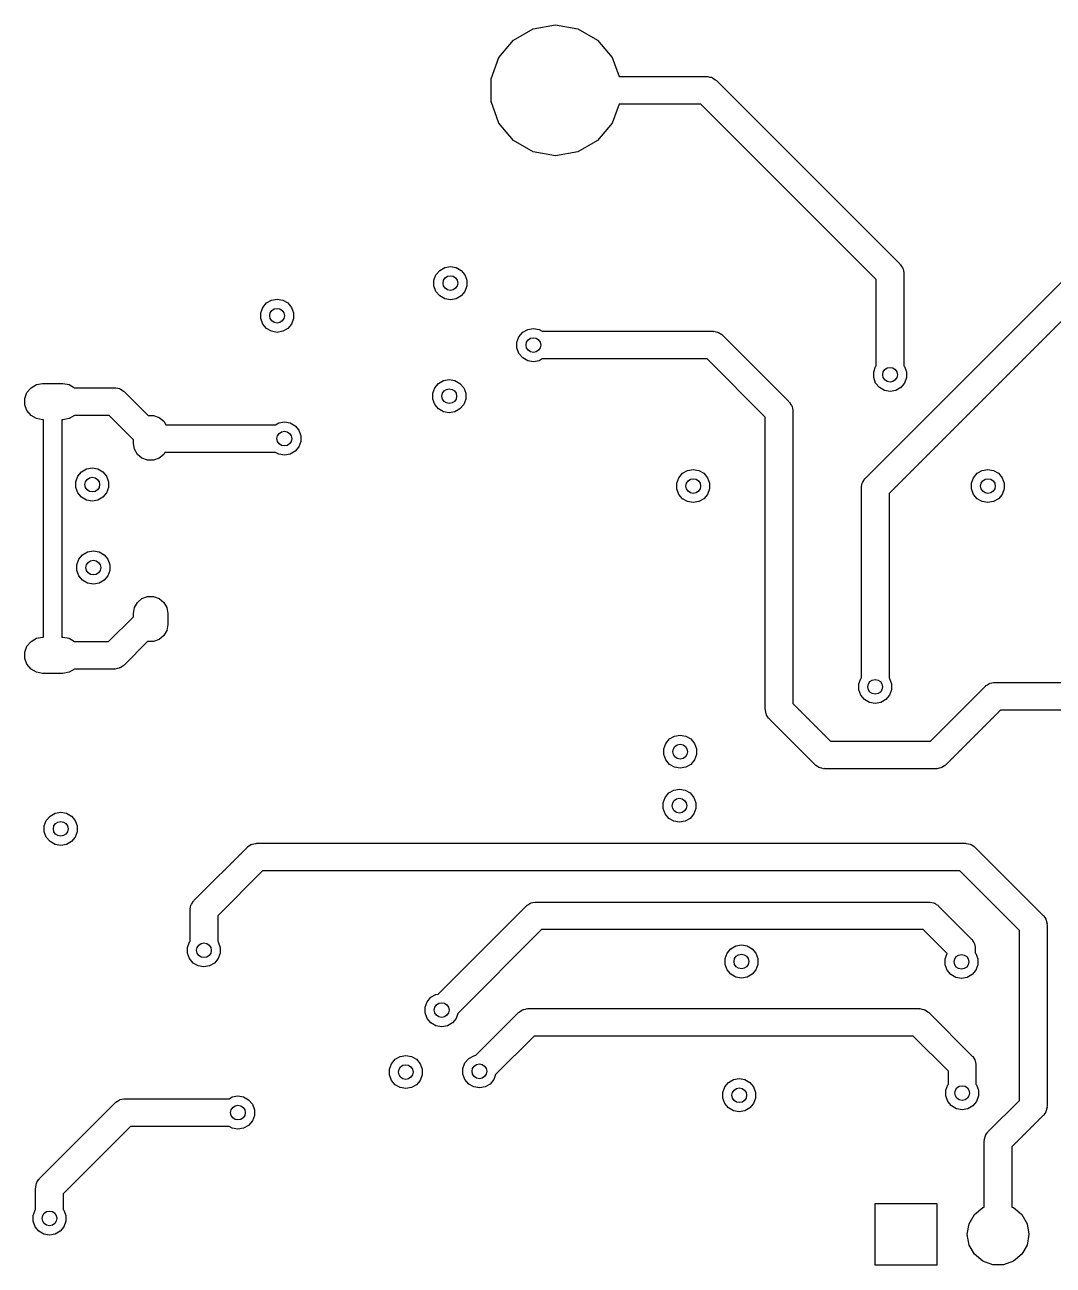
# Model space of a CAD drawing. Extents: x 91.5 to 189.2, y -112.8 to -61.
# Drawn here: x 91.51 to 119.88, y -95.19 to -60.96 of the extents above; entities that cross this region are included whole.
import ezdxf

# ---------------------------------------------------------------- set-up
doc = ezdxf.new("R2010")
doc.units = 0
doc.header["$MEASUREMENT"] = 0
doc.layers.add('BLACK', color=7, linetype='CONTINUOUS')

msp = doc.modelspace()

# ---------------------------------------------------------------- linework, layer by layer
at = {"layer": 'Black'}
for p, q in [((104.989, -61.3859), (105.532, -61.0721)), ((105.532, -61.0721), (106.15, -60.9631)), ((106.15, -60.9631), (106.768, -61.0721)), ((106.768, -61.0721), (107.311, -61.3859)), ((104.585, -61.8666), (104.989, -61.3859)), ((107.311, -61.3859), (107.715, -61.8666)), ((104.371, -62.4562), (104.585, -61.8666)), ((107.715, -61.8666), (107.905, -62.389)), ((104.371, -63.0838), (104.371, -62.4562)), ((107.905, -62.389), (110.32, -62.389)), ((110.32, -62.389), (110.337, -62.3919)), ((110.337, -62.3919), (110.353, -62.3904)), ((110.353, -62.3904), (110.401, -62.4033)), ((110.401, -62.4033), (110.45, -62.412)), ((110.45, -62.412), (110.465, -62.4204)), ((110.465, -62.4204), (110.481, -62.4247)), ((110.481, -62.4247), (110.522, -62.4532)), ((110.522, -62.4532), (110.565, -62.4781)), ((110.565, -62.4781), (110.576, -62.491)), ((110.576, -62.491), (110.589, -62.5006)), ((110.589, -62.5006), (115.649, -67.5606)), ((104.585, -63.6734), (104.371, -63.0838)), ((107.905, -63.151), (107.715, -63.6734)), ((110.162, -63.151), (107.905, -63.151)), ((114.999, -67.9878), (110.162, -63.151)), ((104.989, -64.1541), (104.585, -63.6734)), ((107.715, -63.6734), (107.311, -64.1541)), ((105.532, -64.4679), (104.989, -64.1541)), ((107.311, -64.1541), (106.768, -64.4679)), ((106.15, -64.5769), (105.532, -64.4679)), ((106.768, -64.4679), (106.15, -64.5769)), ((114.701, -73.4706), (121.341, -66.8306)), ((102.853, -67.8605), (102.955, -67.7384)), ((102.955, -67.7384), (103.093, -67.6587)), ((103.093, -67.6587), (103.25, -67.6311)), ((103.25, -67.6311), (103.407, -67.6587)), ((103.407, -67.6587), (103.545, -67.7384)), ((103.545, -67.7384), (103.647, -67.8605)), ((121.768, -67.481), (115.351, -73.8978)), ((115.649, -67.5606), (115.659, -67.5743)), ((115.659, -67.5743), (115.672, -67.5851)), ((115.672, -67.5851), (115.697, -67.6282)), ((115.697, -67.6282), (115.725, -67.669)), ((115.725, -67.669), (115.73, -67.6852)), ((115.73, -67.6852), (115.738, -67.6997)), ((115.738, -67.6997), (115.747, -67.7487)), ((115.747, -67.7487), (115.76, -67.7968)), ((102.798, -68.0103), (102.853, -67.8605)), ((102.798, -68.1697), (102.798, -68.0103)), ((103.647, -67.8605), (103.702, -68.0103)), ((103.702, -68.0103), (103.702, -68.1697)), ((114.999, -70.3709), (114.999, -67.9878)), ((115.76, -67.7968), (115.758, -67.8135)), ((115.758, -67.8135), (115.761, -67.83)), ((115.761, -67.83), (115.761, -70.3709)), ((102.853, -68.3195), (102.798, -68.1697)), ((102.955, -68.4416), (102.853, -68.3195)), ((103.093, -68.5213), (102.955, -68.4416)), ((103.545, -68.4416), (103.407, -68.5213)), ((103.647, -68.3195), (103.545, -68.4416)), ((103.702, -68.1697), (103.647, -68.3195)), ((98.018, -68.9103), (98.0725, -68.7605)), ((98.0725, -68.7605), (98.175, -68.6384)), ((98.175, -68.6384), (98.313, -68.5587)), ((98.313, -68.5587), (98.47, -68.5311)), ((98.47, -68.5311), (98.627, -68.5587)), ((98.627, -68.5587), (98.765, -68.6384)), ((98.765, -68.6384), (98.8675, -68.7605)), ((98.8675, -68.7605), (98.922, -68.9103)), ((103.25, -68.5489), (103.093, -68.5213)), ((103.407, -68.5213), (103.25, -68.5489)), ((98.018, -69.0697), (98.018, -68.9103)), ((98.0725, -69.2195), (98.018, -69.0697)), ((98.922, -69.0697), (98.8675, -69.2195)), ((98.922, -68.9103), (98.922, -69.0697)), ((98.175, -69.3416), (98.0725, -69.2195)), ((98.313, -69.4213), (98.175, -69.3416)), ((98.47, -69.4489), (98.313, -69.4213)), ((98.627, -69.4213), (98.47, -69.4489)), ((98.765, -69.3416), (98.627, -69.4213)), ((98.8675, -69.2195), (98.765, -69.3416)), ((105.143, -69.5705), (105.245, -69.4484)), ((105.245, -69.4484), (105.383, -69.3687)), ((105.383, -69.3687), (105.54, -69.3411)), ((105.54, -69.3411), (105.697, -69.3687)), ((105.697, -69.3687), (105.784, -69.419)), ((105.784, -69.419), (110.49, -69.419)), ((110.49, -69.419), (110.507, -69.4219)), ((110.507, -69.4219), (110.523, -69.4205)), ((110.523, -69.4205), (110.571, -69.4333)), ((110.571, -69.4333), (110.62, -69.442)), ((110.62, -69.442), (110.635, -69.4504)), ((110.635, -69.4504), (110.651, -69.4547)), ((110.651, -69.4547), (110.692, -69.4832)), ((105.088, -69.7203), (105.143, -69.5705)), ((105.088, -69.8797), (105.088, -69.7203)), ((110.692, -69.4832), (110.735, -69.5081)), ((110.735, -69.5081), (110.746, -69.521)), ((110.746, -69.521), (110.759, -69.5306)), ((110.759, -69.5306), (112.589, -71.3606)), ((105.143, -70.0295), (105.088, -69.8797)), ((105.245, -70.1516), (105.143, -70.0295)), ((105.383, -70.2313), (105.245, -70.1516)), ((105.54, -70.2589), (105.383, -70.2313)), ((105.697, -70.2313), (105.54, -70.2589)), ((105.784, -70.181), (105.697, -70.2313)), ((110.332, -70.181), (105.784, -70.181)), ((111.939, -71.7878), (110.332, -70.181)), ((114.928, -70.5403), (114.983, -70.3905)), ((114.983, -70.3905), (114.999, -70.3709)), ((115.761, -70.3709), (115.777, -70.3905)), ((115.777, -70.3905), (115.832, -70.5403)), ((102.925, -70.8584), (103.063, -70.7787)), ((103.063, -70.7787), (103.22, -70.7511)), ((103.22, -70.7511), (103.377, -70.7787)), ((103.377, -70.7787), (103.515, -70.8584)), ((114.928, -70.6997), (114.928, -70.5403)), ((114.983, -70.8495), (114.928, -70.6997)), ((115.085, -70.9716), (114.983, -70.8495)), ((115.777, -70.8495), (115.675, -70.9716)), ((115.832, -70.6997), (115.777, -70.8495)), ((115.832, -70.5403), (115.832, -70.6997)), ((91.5096, -71.2732), (91.569, -71.11)), ((91.569, -71.11), (91.6806, -70.977)), ((91.6806, -70.977), (91.831, -70.8902)), ((91.831, -70.8902), (92.002, -70.86)), ((92.002, -70.86), (92.558, -70.86)), ((92.558, -70.86), (92.729, -70.8902)), ((92.729, -70.8902), (92.8794, -70.977)), ((92.8794, -70.977), (92.8811, -70.979)), ((92.8811, -70.979), (93.99, -70.979)), ((93.99, -70.979), (94.0065, -70.9819)), ((94.0065, -70.9819), (94.0232, -70.9804)), ((94.0232, -70.9804), (94.0713, -70.9933)), ((94.0713, -70.9933), (94.1203, -71.002)), ((94.1203, -71.002), (94.1348, -71.0104)), ((94.1348, -71.0104), (94.151, -71.0147)), ((94.151, -71.0147), (94.1918, -71.0432)), ((94.1918, -71.0432), (94.2349, -71.0681)), ((94.2349, -71.0681), (94.2457, -71.081)), ((94.2457, -71.081), (94.2594, -71.0906)), ((94.2594, -71.0906), (94.9086, -71.7398)), ((102.768, -71.1303), (102.823, -70.9805)), ((102.768, -71.2897), (102.768, -71.1303)), ((102.823, -70.9805), (102.925, -70.8584)), ((103.515, -70.8584), (103.617, -70.9805)), ((103.617, -70.9805), (103.672, -71.1303)), ((103.672, -71.1303), (103.672, -71.2897)), ((115.223, -71.0513), (115.085, -70.9716)), ((115.38, -71.0789), (115.223, -71.0513)), ((115.537, -71.0513), (115.38, -71.0789)), ((115.675, -70.9716), (115.537, -71.0513)), ((91.5096, -71.4468), (91.5096, -71.2732)), ((91.569, -71.61), (91.5096, -71.4468)), ((102.823, -71.4395), (102.768, -71.2897)), ((102.925, -71.5616), (102.823, -71.4395)), ((103.617, -71.4395), (103.515, -71.5616)), ((103.672, -71.2897), (103.617, -71.4395)), ((112.589, -71.3606), (112.599, -71.3743)), ((112.599, -71.3743), (112.612, -71.3851)), ((112.612, -71.3851), (112.637, -71.4282)), ((112.637, -71.4282), (112.665, -71.469)), ((112.665, -71.469), (112.67, -71.4852)), ((112.67, -71.4852), (112.678, -71.4997)), ((112.678, -71.4997), (112.687, -71.5487)), ((91.6806, -71.743), (91.569, -71.61)), ((91.831, -71.8298), (91.6806, -71.743)), ((92.002, -71.86), (91.831, -71.8298)), ((92.026, -71.86), (92.002, -71.86)), ((92.026, -77.86), (92.026, -71.86)), ((92.558, -71.86), (92.534, -71.86)), ((92.534, -71.86), (92.534, -77.86)), ((92.729, -71.8298), (92.558, -71.86)), ((92.8794, -71.743), (92.729, -71.8298)), ((92.8811, -71.741), (92.8794, -71.743)), ((93.8322, -71.741), (92.8811, -71.741)), ((94.505, -72.4138), (93.8322, -71.741)), ((94.9086, -71.7398), (95.0625, -71.7398)), ((95.0625, -71.7398), (95.2175, -71.7963)), ((95.2175, -71.7963), (95.3439, -71.9023)), ((103.063, -71.6413), (102.925, -71.5616)), ((103.22, -71.6689), (103.063, -71.6413)), ((103.377, -71.6413), (103.22, -71.6689)), ((103.515, -71.5616), (103.377, -71.6413)), ((111.939, -79.85), (111.939, -71.7878)), ((112.687, -71.5487), (112.7, -71.5968)), ((112.7, -71.5968), (112.698, -71.6135)), ((112.698, -71.6135), (112.701, -71.63)), ((112.701, -71.63), (112.701, -79.6922)), ((95.3439, -71.9023), (95.3997, -71.999)), ((95.3997, -71.999), (98.426, -71.999)), ((98.426, -71.999), (98.513, -71.9487)), ((98.513, -71.9487), (98.67, -71.9211)), ((98.67, -71.9211), (98.827, -71.9487)), ((98.827, -71.9487), (98.965, -72.0284)), ((98.965, -72.0284), (99.0675, -72.1505)), ((99.0675, -72.1505), (99.122, -72.3003)), ((94.505, -72.5124), (94.505, -72.4138)), ((94.5336, -72.6748), (94.505, -72.5124)), ((99.122, -72.4597), (99.0675, -72.6095)), ((99.122, -72.3003), (99.122, -72.4597)), ((94.6161, -72.8177), (94.5336, -72.6748)), ((94.7425, -72.9237), (94.6161, -72.8177)), ((95.3439, -72.8177), (95.2175, -72.9237)), ((95.3766, -72.761), (95.3439, -72.8177)), ((98.426, -72.761), (95.3766, -72.761)), ((98.513, -72.8113), (98.426, -72.761)), ((98.67, -72.8389), (98.513, -72.8113)), ((98.827, -72.8113), (98.67, -72.8389)), ((98.965, -72.7316), (98.827, -72.8113)), ((99.0675, -72.6095), (98.965, -72.7316)), ((93.075, -73.2984), (93.213, -73.2187)), ((93.213, -73.2187), (93.37, -73.1911)), ((93.37, -73.1911), (93.527, -73.2187)), ((93.527, -73.2187), (93.665, -73.2984)), ((94.8975, -72.9802), (94.7425, -72.9237)), ((95.0625, -72.9802), (94.8975, -72.9802)), ((95.2175, -72.9237), (95.0625, -72.9802)), ((109.793, -73.2587), (109.95, -73.2311)), ((109.95, -73.2311), (110.107, -73.2587)), ((117.923, -73.2587), (118.08, -73.2311)), ((118.08, -73.2311), (118.237, -73.2587)), ((92.918, -73.5703), (92.9725, -73.4205)), ((92.918, -73.7297), (92.918, -73.5703)), ((92.9725, -73.4205), (93.075, -73.2984)), ((93.665, -73.2984), (93.7675, -73.4205)), ((93.7675, -73.4205), (93.822, -73.5703)), ((93.822, -73.5703), (93.822, -73.7297)), ((109.498, -73.6103), (109.553, -73.4605)), ((109.553, -73.4605), (109.655, -73.3384)), ((109.655, -73.3384), (109.793, -73.2587)), ((110.107, -73.2587), (110.245, -73.3384)), ((110.245, -73.3384), (110.347, -73.4605)), ((110.347, -73.4605), (110.402, -73.6103)), ((114.62, -73.5952), (114.625, -73.579)), ((114.625, -73.579), (114.653, -73.5382)), ((114.653, -73.5382), (114.678, -73.4951)), ((114.678, -73.4951), (114.691, -73.4843)), ((114.691, -73.4843), (114.701, -73.4706)), ((117.628, -73.6103), (117.683, -73.4605)), ((117.683, -73.4605), (117.785, -73.3384)), ((117.785, -73.3384), (117.923, -73.2587)), ((118.237, -73.2587), (118.375, -73.3384)), ((118.375, -73.3384), (118.477, -73.4605)), ((118.477, -73.4605), (118.532, -73.6103)), ((92.9725, -73.8795), (92.918, -73.7297)), ((93.075, -74.0016), (92.9725, -73.8795)), ((93.7675, -73.8795), (93.665, -74.0016)), ((93.822, -73.7297), (93.7675, -73.8795)), ((109.498, -73.7697), (109.498, -73.6103)), ((109.553, -73.9195), (109.498, -73.7697)), ((109.655, -74.0416), (109.553, -73.9195)), ((110.347, -73.9195), (110.245, -74.0416)), ((110.402, -73.7697), (110.347, -73.9195)), ((110.402, -73.6103), (110.402, -73.7697)), ((114.589, -73.74), (114.592, -73.7235)), ((114.589, -75.92), (114.589, -73.74)), ((114.59, -73.7068), (114.603, -73.6587)), ((114.592, -73.7235), (114.59, -73.7068)), ((114.603, -73.6587), (114.612, -73.6097)), ((114.612, -73.6097), (114.62, -73.5952)), ((115.351, -73.8978), (115.351, -75.92)), ((117.628, -73.7697), (117.628, -73.6103)), ((117.683, -73.9195), (117.628, -73.7697)), ((117.785, -74.0416), (117.683, -73.9195)), ((118.477, -73.9195), (118.375, -74.0416)), ((118.532, -73.7697), (118.477, -73.9195)), ((118.532, -73.6103), (118.532, -73.7697)), ((93.213, -74.0813), (93.075, -74.0016)), ((93.37, -74.1089), (93.213, -74.0813)), ((93.527, -74.0813), (93.37, -74.1089)), ((93.665, -74.0016), (93.527, -74.0813)), ((109.793, -74.1213), (109.655, -74.0416)), ((109.95, -74.1489), (109.793, -74.1213)), ((110.107, -74.1213), (109.95, -74.1489)), ((110.245, -74.0416), (110.107, -74.1213)), ((117.923, -74.1213), (117.785, -74.0416)), ((118.08, -74.1489), (117.923, -74.1213)), ((118.237, -74.1213), (118.08, -74.1489)), ((118.375, -74.0416), (118.237, -74.1213)), ((93.0025, -75.7105), (93.105, -75.5884)), ((93.105, -75.5884), (93.243, -75.5087)), ((93.243, -75.5087), (93.4, -75.4811)), ((93.4, -75.4811), (93.557, -75.5087)), ((93.557, -75.5087), (93.695, -75.5884)), ((93.695, -75.5884), (93.7975, -75.7105)), ((92.948, -75.8603), (93.0025, -75.7105)), ((92.948, -76.0197), (92.948, -75.8603)), ((93.7975, -75.7105), (93.852, -75.8603)), ((93.852, -75.8603), (93.852, -76.0197)), ((114.589, -78.9809), (114.589, -75.92)), ((115.351, -75.92), (115.351, -78.9809)), ((93.0025, -76.1695), (92.948, -76.0197)), ((93.105, -76.2916), (93.0025, -76.1695)), ((93.243, -76.3713), (93.105, -76.2916)), ((93.695, -76.2916), (93.557, -76.3713)), ((93.7975, -76.1695), (93.695, -76.2916)), ((93.852, -76.0197), (93.7975, -76.1695)), ((93.4, -76.3989), (93.243, -76.3713)), ((93.557, -76.3713), (93.4, -76.3989)), ((94.5336, -77.0452), (94.6161, -76.9023)), ((94.6161, -76.9023), (94.7425, -76.7963)), ((94.7425, -76.7963), (94.8975, -76.7398)), ((94.8975, -76.7398), (95.0625, -76.7398)), ((95.0625, -76.7398), (95.2175, -76.7963)), ((95.2175, -76.7963), (95.3439, -76.9023)), ((95.3439, -76.9023), (95.4264, -77.0452)), ((93.8222, -77.979), (94.505, -77.2962)), ((94.505, -77.2076), (94.5336, -77.0452)), ((94.505, -77.2962), (94.505, -77.2076)), ((95.4264, -77.0452), (95.455, -77.2076)), ((95.455, -77.2076), (95.455, -77.5124)), ((95.4264, -77.6748), (95.3439, -77.8177)), ((95.455, -77.5124), (95.4264, -77.6748)), ((91.569, -78.11), (91.6806, -77.977)), ((91.6806, -77.977), (91.831, -77.8902)), ((91.831, -77.8902), (92.002, -77.86)), ((92.002, -77.86), (92.026, -77.86)), ((92.534, -77.86), (92.558, -77.86)), ((92.558, -77.86), (92.729, -77.8902)), ((92.729, -77.8902), (92.8794, -77.977)), ((92.8794, -77.977), (92.8811, -77.979)), ((92.8811, -77.979), (93.8222, -77.979)), ((94.8986, -77.9802), (94.2494, -78.6294)), ((95.0625, -77.9802), (94.8986, -77.9802)), ((95.2175, -77.9237), (95.0625, -77.9802)), ((95.3439, -77.8177), (95.2175, -77.9237)), ((91.5096, -78.2732), (91.569, -78.11)), ((91.5096, -78.4468), (91.5096, -78.2732)), ((91.569, -78.61), (91.5096, -78.4468)), ((91.6806, -78.743), (91.569, -78.61)), ((94.1103, -78.718), (94.0613, -78.7267)), ((94.1248, -78.7096), (94.1103, -78.718)), ((94.141, -78.7053), (94.1248, -78.7096)), ((94.1818, -78.6768), (94.141, -78.7053)), ((94.2249, -78.6519), (94.1818, -78.6768)), ((94.2357, -78.639), (94.2249, -78.6519)), ((94.2494, -78.6294), (94.2357, -78.639)), ((91.831, -78.8298), (91.6806, -78.743)), ((92.002, -78.86), (91.831, -78.8298)), ((92.558, -78.86), (92.002, -78.86)), ((92.729, -78.8298), (92.558, -78.86)), ((92.8794, -78.743), (92.729, -78.8298)), ((92.8811, -78.741), (92.8794, -78.743)), ((93.98, -78.741), (92.8811, -78.741)), ((93.9965, -78.7381), (93.98, -78.741)), ((94.0132, -78.7395), (93.9965, -78.7381)), ((94.0613, -78.7267), (94.0132, -78.7395)), ((114.518, -79.1503), (114.573, -79.0005)), ((114.573, -79.0005), (114.589, -78.9809)), ((115.351, -78.9809), (115.367, -79.0005)), ((115.367, -79.0005), (115.422, -79.1503)), ((114.518, -79.3097), (114.518, -79.1503)), ((114.573, -79.4595), (114.518, -79.3097)), ((115.422, -79.3097), (115.367, -79.4595)), ((115.422, -79.1503), (115.422, -79.3097)), ((116.492, -80.729), (118.001, -79.2206)), ((118.001, -79.2206), (118.014, -79.211)), ((118.014, -79.211), (118.025, -79.1981)), ((118.025, -79.1981), (118.068, -79.1732)), ((118.068, -79.1732), (118.109, -79.1447)), ((118.109, -79.1447), (118.125, -79.1404)), ((118.125, -79.1404), (118.14, -79.132)), ((118.14, -79.132), (118.189, -79.1233)), ((118.189, -79.1233), (118.237, -79.1105)), ((118.237, -79.1105), (118.253, -79.1119)), ((118.253, -79.1119), (118.27, -79.109)), ((118.27, -79.109), (124.415, -79.109)), ((112.701, -79.6922), (113.738, -80.729)), ((114.675, -79.5816), (114.573, -79.4595)), ((114.813, -79.6613), (114.675, -79.5816)), ((114.97, -79.6889), (114.813, -79.6613)), ((115.127, -79.6613), (114.97, -79.6889)), ((115.265, -79.5816), (115.127, -79.6613)), ((115.367, -79.4595), (115.265, -79.5816)), ((111.942, -79.8665), (111.939, -79.85)), ((111.94, -79.8832), (111.942, -79.8665)), ((111.953, -79.9313), (111.94, -79.8832)), ((111.962, -79.9803), (111.953, -79.9313)), ((111.97, -79.9948), (111.962, -79.9803)), ((111.975, -80.011), (111.97, -79.9948)), ((112.003, -80.0518), (111.975, -80.011)), ((112.028, -80.0949), (112.003, -80.0518)), ((118.428, -79.871), (116.919, -81.3794)), ((124.415, -79.871), (118.428, -79.871)), ((112.041, -80.1057), (112.028, -80.0949)), ((112.051, -80.1194), (112.041, -80.1057)), ((113.311, -81.3794), (112.051, -80.1194)), ((109.193, -80.7905), (109.295, -80.6684)), ((109.295, -80.6684), (109.433, -80.5887)), ((109.433, -80.5887), (109.59, -80.5611)), ((109.59, -80.5611), (109.747, -80.5887)), ((109.747, -80.5887), (109.885, -80.6684)), ((109.885, -80.6684), (109.987, -80.7905)), ((113.738, -80.729), (116.492, -80.729)), ((109.138, -80.9403), (109.193, -80.7905)), ((109.138, -81.0997), (109.138, -80.9403)), ((109.193, -81.2495), (109.138, -81.0997)), ((109.987, -80.7905), (110.042, -80.9403)), ((110.042, -81.0997), (109.987, -81.2495)), ((110.042, -80.9403), (110.042, -81.0997)), ((109.295, -81.3716), (109.193, -81.2495)), ((109.433, -81.4513), (109.295, -81.3716)), ((109.59, -81.4789), (109.433, -81.4513)), ((109.747, -81.4513), (109.59, -81.4789)), ((109.885, -81.3716), (109.747, -81.4513)), ((109.987, -81.2495), (109.885, -81.3716)), ((113.324, -81.389), (113.311, -81.3794)), ((113.335, -81.4019), (113.324, -81.389)), ((113.378, -81.4268), (113.335, -81.4019)), ((113.419, -81.4553), (113.378, -81.4268)), ((113.435, -81.4596), (113.419, -81.4553)), ((113.45, -81.468), (113.435, -81.4596)), ((116.795, -81.4596), (116.78, -81.468)), ((116.811, -81.4553), (116.795, -81.4596)), ((116.852, -81.4268), (116.811, -81.4553)), ((116.895, -81.4019), (116.852, -81.4268)), ((116.906, -81.389), (116.895, -81.4019)), ((116.919, -81.3794), (116.906, -81.389)), ((113.499, -81.4767), (113.45, -81.468)), ((113.547, -81.4895), (113.499, -81.4767)), ((113.563, -81.4881), (113.547, -81.4895)), ((113.58, -81.491), (113.563, -81.4881)), ((116.65, -81.491), (113.58, -81.491)), ((116.667, -81.4881), (116.65, -81.491)), ((116.683, -81.4895), (116.667, -81.4881)), ((116.731, -81.4767), (116.683, -81.4895)), ((116.78, -81.468), (116.731, -81.4767)), ((109.275, -82.1584), (109.413, -82.0787)), ((109.413, -82.0787), (109.57, -82.0511)), ((109.57, -82.0511), (109.727, -82.0787)), ((109.727, -82.0787), (109.865, -82.1584)), ((109.118, -82.4303), (109.173, -82.2805)), ((109.118, -82.5897), (109.118, -82.4303)), ((109.173, -82.2805), (109.275, -82.1584)), ((109.865, -82.1584), (109.967, -82.2805)), ((109.967, -82.2805), (110.022, -82.4303)), ((110.022, -82.4303), (110.022, -82.5897)), ((92.1025, -82.9205), (92.205, -82.7984)), ((92.205, -82.7984), (92.343, -82.7187)), ((92.343, -82.7187), (92.5, -82.6911)), ((92.5, -82.6911), (92.657, -82.7187)), ((92.657, -82.7187), (92.795, -82.7984)), ((92.795, -82.7984), (92.8975, -82.9205)), ((109.173, -82.7395), (109.118, -82.5897)), ((109.275, -82.8616), (109.173, -82.7395)), ((109.967, -82.7395), (109.865, -82.8616)), ((110.022, -82.5897), (109.967, -82.7395)), ((92.048, -83.0703), (92.1025, -82.9205)), ((92.048, -83.2297), (92.048, -83.0703)), ((92.8975, -82.9205), (92.952, -83.0703)), ((92.952, -83.0703), (92.952, -83.2297)), ((109.413, -82.9413), (109.275, -82.8616)), ((109.57, -82.9689), (109.413, -82.9413)), ((109.727, -82.9413), (109.57, -82.9689)), ((109.865, -82.8616), (109.727, -82.9413)), ((92.1025, -83.3795), (92.048, -83.2297)), ((92.205, -83.5016), (92.1025, -83.3795)), ((92.343, -83.5813), (92.205, -83.5016)), ((92.795, -83.5016), (92.657, -83.5813)), ((92.8975, -83.3795), (92.795, -83.5016)), ((92.952, -83.2297), (92.8975, -83.3795)), ((92.5, -83.6089), (92.343, -83.5813)), ((92.657, -83.5813), (92.5, -83.6089)), ((96.1806, -85.1206), (97.6406, -83.6606)), ((97.6406, -83.6606), (97.6543, -83.651)), ((97.6543, -83.651), (97.6651, -83.6381)), ((97.6651, -83.6381), (97.7082, -83.6132)), ((97.7082, -83.6132), (97.749, -83.5847)), ((97.749, -83.5847), (97.7652, -83.5804)), ((97.7652, -83.5804), (97.7797, -83.572)), ((97.7797, -83.572), (97.8287, -83.5633)), ((97.8287, -83.5633), (97.8768, -83.5504)), ((97.8768, -83.5504), (97.8935, -83.5519)), ((97.8935, -83.5519), (97.91, -83.549)), ((97.91, -83.549), (117.46, -83.549)), ((117.46, -83.549), (117.477, -83.5519)), ((117.477, -83.5519), (117.493, -83.5504)), ((117.493, -83.5504), (117.541, -83.5633)), ((117.541, -83.5633), (117.59, -83.572)), ((117.59, -83.572), (117.605, -83.5804)), ((117.605, -83.5804), (117.621, -83.5847)), ((117.621, -83.5847), (117.662, -83.6132)), ((117.662, -83.6132), (117.705, -83.6381)), ((117.705, -83.6381), (117.716, -83.651)), ((117.716, -83.651), (117.729, -83.6606)), ((117.729, -83.6606), (119.599, -85.5306)), ((98.0678, -84.311), (96.831, -85.5478)), ((117.302, -84.311), (98.0678, -84.311)), ((118.949, -85.9578), (117.302, -84.311)), ((96.1047, -85.229), (96.1332, -85.1882)), ((96.1332, -85.1882), (96.1581, -85.1451)), ((96.1581, -85.1451), (96.171, -85.1343)), ((96.171, -85.1343), (96.1806, -85.1206)), ((105.408, -85.2332), (105.449, -85.2047)), ((105.449, -85.2047), (105.465, -85.2004)), ((105.465, -85.2004), (105.48, -85.192)), ((105.48, -85.192), (105.529, -85.1833)), ((105.529, -85.1833), (105.577, -85.1705)), ((105.577, -85.1705), (105.593, -85.1719)), ((105.593, -85.1719), (105.61, -85.169)), ((105.61, -85.169), (116.45, -85.169)), ((116.45, -85.169), (116.467, -85.1719)), ((116.467, -85.1719), (116.483, -85.1705)), ((116.483, -85.1705), (116.531, -85.1833)), ((116.531, -85.1833), (116.58, -85.192)), ((116.58, -85.192), (116.595, -85.2004)), ((116.595, -85.2004), (116.611, -85.2047)), ((116.611, -85.2047), (116.652, -85.2332)), ((96.069, -85.39), (96.0719, -85.3735)), ((96.069, -86.2509), (96.069, -85.39)), ((96.0704, -85.3568), (96.0833, -85.3087)), ((96.0719, -85.3735), (96.0704, -85.3568)), ((96.0833, -85.3087), (96.092, -85.2597)), ((96.092, -85.2597), (96.1004, -85.2452)), ((96.1004, -85.2452), (96.1047, -85.229)), ((96.831, -85.5478), (96.831, -86.2509)), ((102.913, -87.7082), (105.341, -85.2806)), ((105.341, -85.2806), (105.354, -85.271)), ((105.354, -85.271), (105.365, -85.2581)), ((105.365, -85.2581), (105.408, -85.2332)), ((116.652, -85.2332), (116.695, -85.2581)), ((116.695, -85.2581), (116.706, -85.271)), ((116.706, -85.271), (116.719, -85.2806)), ((116.719, -85.2806), (117.619, -86.1806)), ((119.599, -85.5306), (119.609, -85.5443)), ((119.609, -85.5443), (119.622, -85.5551)), ((119.622, -85.5551), (119.647, -85.5982)), ((119.647, -85.5982), (119.675, -85.639)), ((119.675, -85.639), (119.68, -85.6552)), ((119.68, -85.6552), (119.688, -85.6697)), ((119.688, -85.6697), (119.697, -85.7187)), ((119.697, -85.7187), (119.71, -85.7668)), ((119.71, -85.7668), (119.708, -85.7835)), ((119.708, -85.7835), (119.711, -85.8)), ((119.711, -85.8), (119.711, -90.8)), ((96.0525, -86.2705), (96.069, -86.2509)), ((96.831, -86.2509), (96.8475, -86.2705)), ((105.768, -85.931), (103.458, -88.2409)), ((116.292, -85.931), (105.768, -85.931)), ((116.952, -86.5911), (116.292, -85.931)), ((117.619, -86.1806), (117.629, -86.1943)), ((117.629, -86.1943), (117.642, -86.2051)), ((117.642, -86.2051), (117.667, -86.2482)), ((117.667, -86.2482), (117.695, -86.289)), ((118.949, -90.6422), (118.949, -85.9578)), ((95.998, -86.4203), (96.0525, -86.2705)), ((95.998, -86.5797), (95.998, -86.4203)), ((96.0525, -86.7295), (95.998, -86.5797)), ((96.8475, -86.2705), (96.902, -86.4203)), ((96.902, -86.5797), (96.8475, -86.7295)), ((96.902, -86.4203), (96.902, -86.5797)), ((110.828, -86.7303), (110.883, -86.5805)), ((110.883, -86.5805), (110.985, -86.4584)), ((110.985, -86.4584), (111.123, -86.3787)), ((111.123, -86.3787), (111.28, -86.3511)), ((111.28, -86.3511), (111.437, -86.3787)), ((111.437, -86.3787), (111.575, -86.4584)), ((111.575, -86.4584), (111.677, -86.5805)), ((111.677, -86.5805), (111.732, -86.7303)), ((116.898, -86.7403), (116.952, -86.5911)), ((117.695, -86.289), (117.7, -86.3052)), ((117.7, -86.3052), (117.708, -86.3197)), ((117.708, -86.3197), (117.717, -86.3687)), ((117.717, -86.3687), (117.73, -86.4168)), ((117.73, -86.4168), (117.728, -86.4335)), ((117.728, -86.4335), (117.731, -86.45)), ((117.731, -86.45), (117.731, -86.5709)), ((117.731, -86.5709), (117.747, -86.5905)), ((117.747, -86.5905), (117.802, -86.7403)), ((96.155, -86.8516), (96.0525, -86.7295)), ((96.293, -86.9313), (96.155, -86.8516)), ((96.45, -86.9589), (96.293, -86.9313)), ((96.607, -86.9313), (96.45, -86.9589)), ((96.745, -86.8516), (96.607, -86.9313)), ((96.8475, -86.7295), (96.745, -86.8516)), ((110.828, -86.8897), (110.828, -86.7303)), ((110.883, -87.0395), (110.828, -86.8897)), ((111.732, -86.8897), (111.677, -87.0395)), ((111.732, -86.7303), (111.732, -86.8897)), ((116.898, -86.8997), (116.898, -86.7403)), ((116.953, -87.0495), (116.898, -86.8997)), ((117.802, -86.8997), (117.747, -87.0495)), ((117.802, -86.7403), (117.802, -86.8997)), ((110.985, -87.1616), (110.883, -87.0395)), ((111.123, -87.2413), (110.985, -87.1616)), ((111.28, -87.2689), (111.123, -87.2413)), ((111.437, -87.2413), (111.28, -87.2689)), ((111.575, -87.1616), (111.437, -87.2413)), ((111.677, -87.0395), (111.575, -87.1616)), ((117.055, -87.1716), (116.953, -87.0495)), ((117.193, -87.2513), (117.055, -87.1716)), ((117.35, -87.2789), (117.193, -87.2513)), ((117.507, -87.2513), (117.35, -87.2789)), ((117.645, -87.1716), (117.507, -87.2513)), ((117.747, -87.0495), (117.645, -87.1716)), ((102.558, -88.0703), (102.613, -87.9205)), ((102.613, -87.9205), (102.715, -87.7984)), ((102.715, -87.7984), (102.853, -87.7187)), ((102.853, -87.7187), (102.913, -87.7082)), ((102.558, -88.2297), (102.558, -88.0703)), ((102.613, -88.3795), (102.558, -88.2297)), ((103.458, -88.2409), (103.407, -88.3795)), ((103.953, -89.3982), (105.131, -88.2206)), ((105.131, -88.2206), (105.144, -88.211)), ((105.144, -88.211), (105.155, -88.1981)), ((105.155, -88.1981), (105.198, -88.1732)), ((105.198, -88.1732), (105.239, -88.1447)), ((105.239, -88.1447), (105.255, -88.1404)), ((105.255, -88.1404), (105.27, -88.132)), ((105.27, -88.132), (105.319, -88.1233)), ((105.319, -88.1233), (105.367, -88.1105)), ((105.367, -88.1105), (105.383, -88.1119)), ((105.383, -88.1119), (105.4, -88.109)), ((105.4, -88.109), (116.18, -88.109)), ((116.18, -88.109), (116.197, -88.1119)), ((116.197, -88.1119), (116.213, -88.1105)), ((116.213, -88.1105), (116.261, -88.1233)), ((116.261, -88.1233), (116.31, -88.132)), ((116.31, -88.132), (116.325, -88.1404)), ((116.325, -88.1404), (116.341, -88.1447)), ((116.341, -88.1447), (116.382, -88.1732)), ((116.382, -88.1732), (116.425, -88.1981)), ((116.425, -88.1981), (116.436, -88.211)), ((116.436, -88.211), (116.449, -88.2206)), ((116.449, -88.2206), (117.639, -89.4106)), ((102.715, -88.5016), (102.613, -88.3795)), ((102.853, -88.5813), (102.715, -88.5016)), ((103.01, -88.6089), (102.853, -88.5813)), ((103.167, -88.5813), (103.01, -88.6089)), ((103.305, -88.5016), (103.167, -88.5813)), ((103.407, -88.3795), (103.305, -88.5016)), ((105.558, -88.871), (104.498, -89.9309)), ((116.022, -88.871), (105.558, -88.871)), ((116.989, -89.8378), (116.022, -88.871)), ((101.568, -89.7803), (101.623, -89.6305)), ((101.623, -89.6305), (101.725, -89.5084)), ((101.725, -89.5084), (101.863, -89.4287)), ((101.863, -89.4287), (102.02, -89.4011)), ((102.02, -89.4011), (102.177, -89.4287)), ((102.177, -89.4287), (102.315, -89.5084)), ((102.315, -89.5084), (102.417, -89.6305)), ((102.417, -89.6305), (102.472, -89.7803)), ((103.598, -89.7603), (103.653, -89.6105)), ((103.653, -89.6105), (103.755, -89.4884)), ((103.755, -89.4884), (103.893, -89.4087)), ((103.893, -89.4087), (103.953, -89.3982)), ((117.639, -89.4106), (117.649, -89.4243)), ((117.649, -89.4243), (117.662, -89.4351)), ((117.662, -89.4351), (117.687, -89.4782)), ((117.687, -89.4782), (117.715, -89.519)), ((117.715, -89.519), (117.72, -89.5352)), ((117.72, -89.5352), (117.728, -89.5497)), ((117.728, -89.5497), (117.737, -89.5987)), ((117.737, -89.5987), (117.75, -89.6468)), ((117.75, -89.6468), (117.748, -89.6635)), ((117.748, -89.6635), (117.751, -89.68)), ((101.568, -89.9397), (101.568, -89.7803)), ((101.623, -90.0895), (101.568, -89.9397)), ((102.472, -89.9397), (102.417, -90.0895)), ((102.472, -89.7803), (102.472, -89.9397)), ((103.598, -89.9197), (103.598, -89.7603)), ((103.653, -90.0695), (103.598, -89.9197)), ((104.498, -89.9309), (104.447, -90.0695)), ((116.989, -90.1909), (116.989, -89.8378)), ((117.751, -89.68), (117.751, -90.1909)), ((101.725, -90.2116), (101.623, -90.0895)), ((101.863, -90.2913), (101.725, -90.2116)), ((102.02, -90.3189), (101.863, -90.2913)), ((102.177, -90.2913), (102.02, -90.3189)), ((102.315, -90.2116), (102.177, -90.2913)), ((102.417, -90.0895), (102.315, -90.2116)), ((103.755, -90.1916), (103.653, -90.0695)), ((103.893, -90.2713), (103.755, -90.1916)), ((104.05, -90.2989), (103.893, -90.2713)), ((104.207, -90.2713), (104.05, -90.2989)), ((104.345, -90.1916), (104.207, -90.2713)), ((104.447, -90.0695), (104.345, -90.1916)), ((110.768, -90.4203), (110.823, -90.2705)), ((110.823, -90.2705), (110.925, -90.1484)), ((110.925, -90.1484), (111.063, -90.0687)), ((111.063, -90.0687), (111.22, -90.0411)), ((111.22, -90.0411), (111.377, -90.0687)), ((111.377, -90.0687), (111.515, -90.1484)), ((111.515, -90.1484), (111.617, -90.2705)), ((111.617, -90.2705), (111.672, -90.4203)), ((116.918, -90.3603), (116.973, -90.2105)), ((116.973, -90.2105), (116.989, -90.1909)), ((117.751, -90.1909), (117.767, -90.2105)), ((117.767, -90.2105), (117.822, -90.3603)), ((94.0006, -90.7106), (94.0143, -90.701)), ((94.0143, -90.701), (94.0251, -90.6881)), ((94.0251, -90.6881), (94.0682, -90.6632)), ((94.0682, -90.6632), (94.109, -90.6347)), ((94.109, -90.6347), (94.1252, -90.6304)), ((94.1252, -90.6304), (94.1397, -90.622)), ((94.1397, -90.622), (94.1887, -90.6133)), ((94.1887, -90.6133), (94.2368, -90.6004)), ((94.2368, -90.6004), (94.2535, -90.6019)), ((94.2535, -90.6019), (94.27, -90.599)), ((94.27, -90.599), (97.146, -90.599)), ((97.146, -90.599), (97.233, -90.5487)), ((97.233, -90.5487), (97.39, -90.5211)), ((97.39, -90.5211), (97.547, -90.5487)), ((97.547, -90.5487), (97.685, -90.6284)), ((97.685, -90.6284), (97.7875, -90.7505)), ((110.768, -90.5797), (110.768, -90.4203)), ((110.823, -90.7295), (110.768, -90.5797)), ((111.672, -90.5797), (111.617, -90.7295)), ((111.672, -90.4203), (111.672, -90.5797)), ((116.918, -90.5197), (116.918, -90.3603)), ((116.973, -90.6695), (116.918, -90.5197)), ((117.075, -90.7916), (116.973, -90.6695)), ((117.767, -90.6695), (117.665, -90.7916)), ((117.822, -90.5197), (117.767, -90.6695)), ((117.822, -90.3603), (117.822, -90.5197)), ((118.091, -91.5006), (118.949, -90.6422)), ((91.9206, -92.7906), (94.0006, -90.7106)), ((97.7875, -90.7505), (97.842, -90.9003)), ((97.842, -90.9003), (97.842, -91.0597)), ((110.925, -90.8516), (110.823, -90.7295)), ((111.063, -90.9313), (110.925, -90.8516)), ((111.22, -90.9589), (111.063, -90.9313)), ((111.377, -90.9313), (111.22, -90.9589)), ((111.515, -90.8516), (111.377, -90.9313)), ((111.617, -90.7295), (111.515, -90.8516)), ((117.213, -90.8713), (117.075, -90.7916)), ((117.37, -90.8989), (117.213, -90.8713)), ((117.527, -90.8713), (117.37, -90.8989)), ((117.665, -90.7916), (117.527, -90.8713)), ((119.647, -91.0018), (119.622, -91.0449)), ((119.675, -90.961), (119.647, -91.0018)), ((119.68, -90.9448), (119.675, -90.961)), ((119.688, -90.9303), (119.68, -90.9448)), ((119.697, -90.8813), (119.688, -90.9303)), ((119.71, -90.8332), (119.697, -90.8813)), ((119.711, -90.8), (119.708, -90.8165)), ((119.708, -90.8165), (119.71, -90.8332)), ((94.4278, -91.361), (92.571, -93.2178)), ((97.146, -91.361), (94.4278, -91.361)), ((97.233, -91.4113), (97.146, -91.361)), ((97.685, -91.3316), (97.547, -91.4113)), ((97.7875, -91.2095), (97.685, -91.3316)), ((97.842, -91.0597), (97.7875, -91.2095)), ((119.599, -91.0694), (118.741, -91.9278)), ((119.609, -91.0557), (119.599, -91.0694)), ((119.622, -91.0449), (119.609, -91.0557)), ((97.39, -91.4389), (97.233, -91.4113)), ((97.547, -91.4113), (97.39, -91.4389)), ((117.98, -91.7368), (117.993, -91.6887)), ((117.993, -91.6887), (118.002, -91.6397)), ((118.002, -91.6397), (118.01, -91.6252)), ((118.01, -91.6252), (118.015, -91.609)), ((118.015, -91.609), (118.043, -91.5682)), ((118.043, -91.5682), (118.068, -91.5251)), ((118.068, -91.5251), (118.081, -91.5143)), ((118.081, -91.5143), (118.091, -91.5006)), ((117.979, -91.77), (117.982, -91.7535)), ((117.979, -93.5846), (117.979, -91.77)), ((117.982, -91.7535), (117.98, -91.7368)), ((118.741, -91.9278), (118.741, -93.5846)), ((91.809, -93.06), (91.8119, -93.0435)), ((91.809, -93.6509), (91.809, -93.06)), ((91.8104, -93.0268), (91.8233, -92.9787)), ((91.8119, -93.0435), (91.8104, -93.0268)), ((91.8233, -92.9787), (91.832, -92.9297)), ((91.832, -92.9297), (91.8404, -92.9152)), ((91.8404, -92.9152), (91.8447, -92.899)), ((91.8447, -92.899), (91.8732, -92.8582)), ((91.8732, -92.8582), (91.8981, -92.8151)), ((91.8981, -92.8151), (91.911, -92.8043)), ((91.911, -92.8043), (91.9206, -92.7906)), ((92.571, -93.2178), (92.571, -93.6509)), ((91.738, -93.8203), (91.7925, -93.6705)), ((91.7925, -93.6705), (91.809, -93.6509)), ((92.571, -93.6509), (92.5875, -93.6705)), ((92.5875, -93.6705), (92.642, -93.8203)), ((114.97, -95.19), (114.97, -93.49)), ((114.97, -93.49), (116.67, -93.49)), ((116.67, -93.49), (116.67, -95.19)), ((117.709, -93.7904), (117.935, -93.6006)), ((117.935, -93.6006), (117.979, -93.5846)), ((118.741, -93.5846), (118.785, -93.6006)), ((118.785, -93.6006), (119.011, -93.7904)), ((91.738, -93.9797), (91.738, -93.8203)), ((91.7925, -94.1295), (91.738, -93.9797)), ((92.642, -93.9797), (92.5875, -94.1295)), ((92.642, -93.8203), (92.642, -93.9797)), ((117.51, -94.3368), (117.561, -94.046)), ((117.561, -94.046), (117.709, -93.7904)), ((119.011, -93.7904), (119.159, -94.046)), ((119.159, -94.046), (119.21, -94.3368)), ((91.895, -94.2516), (91.7925, -94.1295)), ((92.033, -94.3313), (91.895, -94.2516)), ((92.19, -94.3589), (92.033, -94.3313)), ((92.347, -94.3313), (92.19, -94.3589)), ((92.485, -94.2516), (92.347, -94.3313)), ((92.5875, -94.1295), (92.485, -94.2516)), ((117.51, -94.3432), (117.51, -94.3368)), ((117.561, -94.634), (117.51, -94.3432)), ((119.21, -94.3432), (119.159, -94.634)), ((119.21, -94.3368), (119.21, -94.3432)), ((117.709, -94.8896), (117.561, -94.634)), ((119.159, -94.634), (119.011, -94.8896)), ((117.935, -95.0794), (117.709, -94.8896)), ((118.212, -95.1803), (117.935, -95.0794)), ((118.785, -95.0794), (118.508, -95.1803)), ((119.011, -94.8896), (118.785, -95.0794)), ((116.67, -95.19), (114.97, -95.19)), ((118.508, -95.1803), (118.212, -95.1803))]:
    msp.add_line(p, q, dxfattribs=at)
for centre in [(103.25, -68.09), (98.47, -68.99), (105.54, -69.8), (115.38, -70.62), (103.22, -71.21), (98.67, -72.38), (93.37, -73.65), (109.95, -73.69), (118.08, -73.69), (93.4, -75.94), (114.97, -79.23), (109.59, -81.02), (109.57, -82.51), (92.5, -83.15), (96.45, -86.5), (111.28, -86.81), (117.35, -86.82), (103.01, -88.15), (102.02, -89.86), (104.05, -89.84), (111.22, -90.5), (117.37, -90.44), (97.39, -90.98), (92.19, -93.9)]:
    msp.add_circle(centre, 0.2032, dxfattribs=at)

doc.saveas('drawing.dxf')
